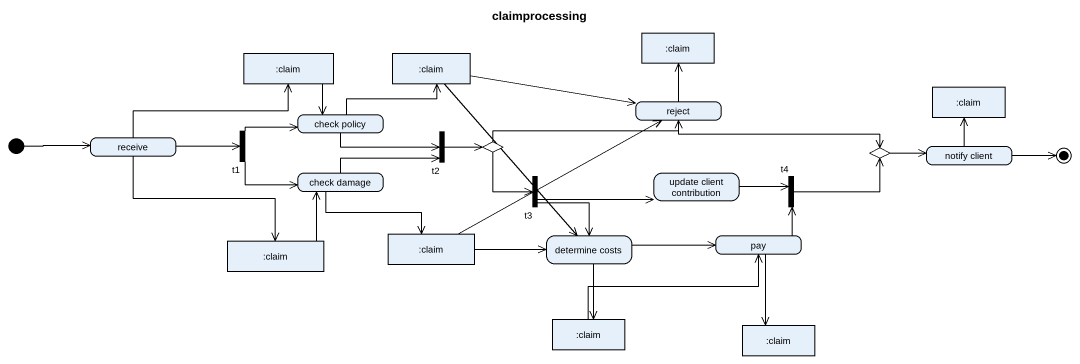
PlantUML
@startuml
title claimprocessing
hide empty description
state ":claim" as claim <<object>>
state ":claim" as claim_2 <<object>>
state ":claim" as claim_3 <<object>>
state "check policy" as check_policy
state reject
state ":claim" as claim_4 <<object>>
state receive
state t1 <<fork>>
state t2 <<join>>
state choice1 <<choice>>
state choice2 <<choice>>
state "notify client" as notify_client
state "check damage" as check_damage
state t3 <<fork>>
state "update client contribution" as update_client_contribution
state t4 <<join>>
state ":claim" as claim_5 <<object>>
state "determine costs" as determine_costs
state pay
state ":claim" as claim_6 <<object>>
state ":claim" as claim_7 <<object>>
state ":claim" as claim_8 <<object>>
[*] -right-> receive
claim_2 --> check_policy
claim_3 -right-> reject
claim_3 --> determine_costs
check_policy -up-> claim_3
check_policy -right-> t2
reject -up-> claim
reject -right-> choice2
receive -right-> claim_2
receive -right-> t1
receive --> claim_6
t1 -right-> check_policy
t1 -right-> check_damage
t2 -right-> choice1
choice1 -right-> reject
choice1 --> t3
choice2 -right-> notify_client
notify_client -up-> claim_4
check_damage -right-> t2
check_damage --> claim_5
t3 -right-> update_client_contribution
t3 --> determine_costs
update_client_contribution -right-> t4
t4 -right-> choice2
claim_5 -right-> reject
claim_5 -right-> determine_costs
determine_costs -right-> pay
determine_costs --> claim_7
pay -up-> t4
pay --> claim_8
claim_6 -up-> check_damage
claim_7 -right-> pay
notify_client -right-> [*]
@enduml
